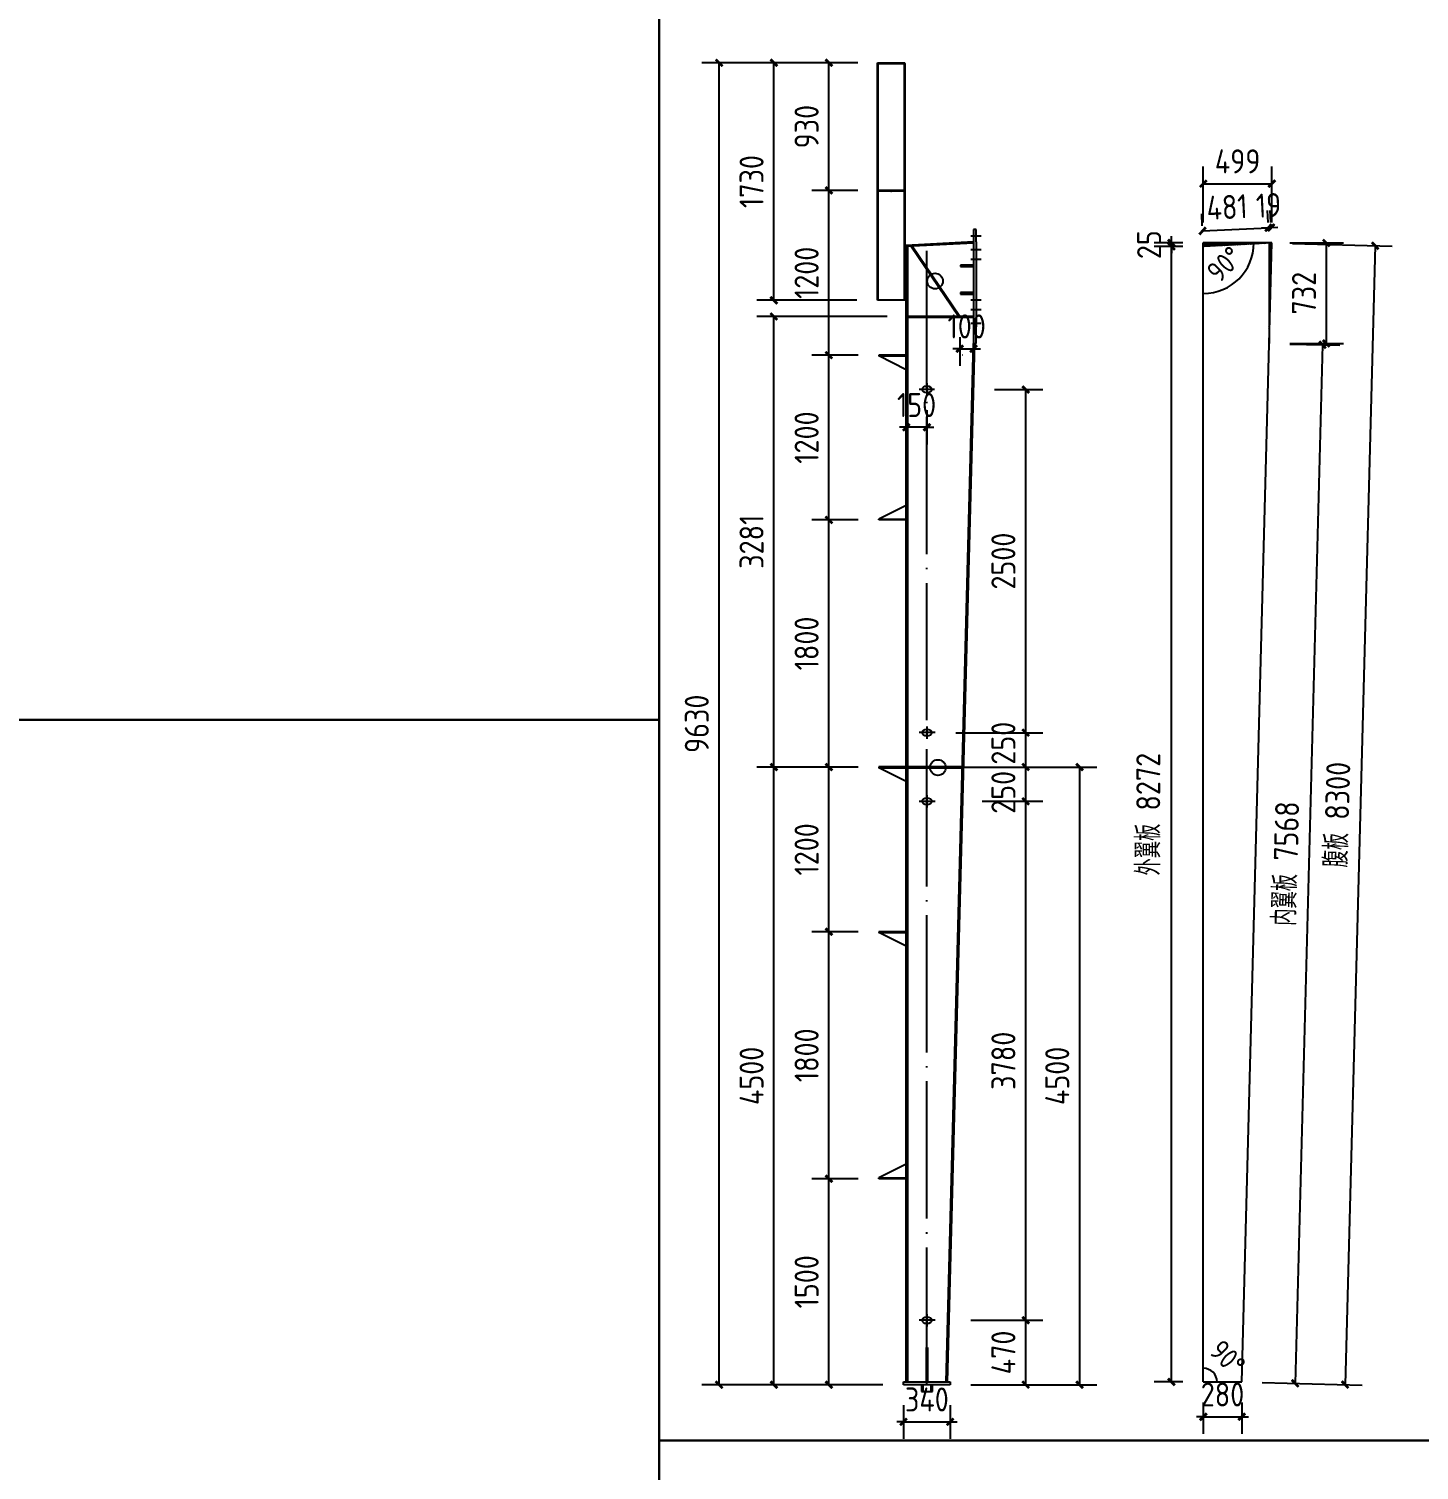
# Model space of a CAD drawing. Extents: x 102162 to 621267, y -39398 to 328893.
# Drawn here: x 286030 to 306285, y 254171 to 275171 of the extents above; entities that cross this region are included whole.
import ezdxf

# ---------------------------------------------------------------- set-up
doc = ezdxf.new("R2010")
doc.units = 0
doc.header["$LTSCALE"] = 1000
doc.header["$MEASUREMENT"] = 0
doc.linetypes.add('DOTE', pattern=[2.42, 2, -0.2, 0.02, -0.2])
doc.layers.add('DOTE', color=1, linetype='Continuous')
doc.styles.get("Standard").update_dxf_attribs({"font": 'gbenor.shx', "bigfont": 'gbcbig.shx'})
doc.dimstyles.get("Standard").update_dxf_attribs({"dimscale": 100, "dimtxt": 3.5, "dimasz": 1, "dimexe": 2.5, "dimexo": 3, "dimgap": 1.5, "dimtad": 1, "dimdec": 0, "dimzin": 0, "dimdsep": 46, "dimtxsty": 'Standard', "dimblk": 'ARCHTICK', "dimcen": 0.09, "dimadec": 0, "dimazin": 0, "dimtfac": 1, "dimtdec": 0, "dimtix": 1, "dimtmove": 2, "dimatfit": 3, "dimfxl": 1, "dimtolj": 1, "dimtzin": 0, "dimarcsym": 0})

# ---------------------------------------------------------------- blocks, each defined once
blk = doc.blocks.new('_ArchTick')
at = {"color": 0, "linetype": 'ByBlock', "const_width": 0.4}
blk.add_lwpolyline([(-0.5, -0.5), (0.5, 0.5)], dxfattribs=at)
blk = doc.blocks.new('*D591')
at = {"color": 3, "lineweight": -2}
for p, q in [((298113, 258416), (297436, 258416)), ((297686, 255416), (297686, 258416)), ((298473, 255416), (297436, 255416))]:
    blk.add_line(p, q, dxfattribs=at)
at = {"layer": 'Defpoints', "color": 0}
for p in [(297686, 258416), (298413, 258416), (298773, 255416)]:
    blk.add_point(p, dxfattribs=at)
at = {"color": 3, "lineweight": -2, "xscale": 100, "yscale": 100, "zscale": 100}
for p, rotation in [((297686, 258416), 90), ((297686, 255416), 270)]:
    blk.add_blockref('_ArchTick', p, dxfattribs=dict(at, rotation=rotation))
at = {"color": 0, "insert": (297361, 256916), "char_height": 350, "attachment_point": 5, "rotation": 90}
blk.add_mtext('\\A1;1500', dxfattribs=at)
blk = doc.blocks.new('*D592')
at = {"color": 3, "lineweight": -2}
for p, q in [((298113, 262016), (297436, 262016)), ((297686, 258416), (297686, 262016)), ((298113, 258416), (297436, 258416))]:
    blk.add_line(p, q, dxfattribs=at)
at = {"layer": 'Defpoints', "color": 0}
for p in [(297686, 262016), (298413, 262016), (298413, 258416)]:
    blk.add_point(p, dxfattribs=at)
at = {"color": 3, "lineweight": -2, "xscale": 100, "yscale": 100, "zscale": 100}
for p, rotation in [((297686, 262016), 90), ((297686, 258416), 270)]:
    blk.add_blockref('_ArchTick', p, dxfattribs=dict(at, rotation=rotation))
at = {"color": 0, "insert": (297361, 260216), "char_height": 350, "attachment_point": 5, "rotation": 90}
blk.add_mtext('\\A1;1800', dxfattribs=at)
blk = doc.blocks.new('*D593')
at = {"color": 3, "lineweight": -2}
for p, q in [((298113, 264416), (297436, 264416)), ((297686, 262016), (297686, 264416)), ((298113, 262016), (297436, 262016))]:
    blk.add_line(p, q, dxfattribs=at)
at = {"layer": 'Defpoints', "color": 0}
for p in [(297686, 264416), (298413, 264416), (298413, 262016)]:
    blk.add_point(p, dxfattribs=at)
at = {"color": 3, "lineweight": -2, "xscale": 100, "yscale": 100, "zscale": 100}
for p, rotation in [((297686, 264416), 90), ((297686, 262016), 270)]:
    blk.add_blockref('_ArchTick', p, dxfattribs=dict(at, rotation=rotation))
at = {"color": 0, "insert": (297361, 263216), "char_height": 350, "attachment_point": 5, "rotation": 90}
blk.add_mtext('\\A1;1200', dxfattribs=at)
blk = doc.blocks.new('*D594')
at = {"color": 3, "lineweight": -2}
for p, q in [((298113, 268016), (297436, 268016)), ((297686, 264416), (297686, 268016)), ((298113, 264416), (297436, 264416))]:
    blk.add_line(p, q, dxfattribs=at)
at = {"layer": 'Defpoints', "color": 0}
for p in [(297686, 268016), (298413, 268016), (298413, 264416)]:
    blk.add_point(p, dxfattribs=at)
at = {"color": 3, "lineweight": -2, "xscale": 100, "yscale": 100, "zscale": 100}
for p, rotation in [((297686, 268016), 90), ((297686, 264416), 270)]:
    blk.add_blockref('_ArchTick', p, dxfattribs=dict(at, rotation=rotation))
at = {"color": 0, "insert": (297361, 266216), "char_height": 350, "attachment_point": 5, "rotation": 90}
blk.add_mtext('\\A1;1800', dxfattribs=at)
blk = doc.blocks.new('*D595')
at = {"color": 3, "lineweight": -2}
for p, q in [((298113, 270416), (297436, 270416)), ((297686, 268016), (297686, 270416)), ((298113, 268016), (297436, 268016))]:
    blk.add_line(p, q, dxfattribs=at)
at = {"layer": 'Defpoints', "color": 0}
for p in [(297686, 270416), (298413, 270416), (298413, 268016)]:
    blk.add_point(p, dxfattribs=at)
at = {"color": 3, "lineweight": -2, "xscale": 100, "yscale": 100, "zscale": 100}
for p, rotation in [((297686, 270416), 90), ((297686, 268016), 270)]:
    blk.add_blockref('_ArchTick', p, dxfattribs=dict(at, rotation=rotation))
at = {"color": 0, "insert": (297361, 269216), "char_height": 350, "attachment_point": 5, "rotation": 90}
blk.add_mtext('\\A1;1200', dxfattribs=at)
blk = doc.blocks.new('*D596')
at = {"color": 3, "lineweight": -2}
for p, q in [((298105, 272816), (297436, 272816)), ((297686, 270416), (297686, 272816)), ((298113, 270416), (297436, 270416))]:
    blk.add_line(p, q, dxfattribs=at)
at = {"layer": 'Defpoints', "color": 0}
for p in [(297686, 272816), (298405, 272816), (298413, 270416)]:
    blk.add_point(p, dxfattribs=at)
at = {"color": 3, "lineweight": -2, "xscale": 100, "yscale": 100, "zscale": 100}
for p, rotation in [((297686, 272816), 90), ((297686, 270416), 270)]:
    blk.add_blockref('_ArchTick', p, dxfattribs=dict(at, rotation=rotation))
at = {"color": 0, "insert": (297361, 271616), "char_height": 350, "attachment_point": 5, "rotation": 90}
blk.add_mtext('\\A1;1200', dxfattribs=at)
blk = doc.blocks.new('*D597')
at = {"color": 3, "lineweight": -2}
for p, q in [((298105, 274676), (297436, 274676)), ((297686, 272816), (297686, 274676)), ((298105, 272816), (297436, 272816))]:
    blk.add_line(p, q, dxfattribs=at)
at = {"layer": 'Defpoints', "color": 0}
for p in [(297686, 274676), (298405, 274676), (298405, 272816)]:
    blk.add_point(p, dxfattribs=at)
at = {"color": 3, "lineweight": -2, "xscale": 100, "yscale": 100, "zscale": 100}
for p, rotation in [((297686, 274676), 90), ((297686, 272816), 270)]:
    blk.add_blockref('_ArchTick', p, dxfattribs=dict(at, rotation=rotation))
at = {"color": 0, "insert": (297361, 273746), "char_height": 350, "attachment_point": 5, "rotation": 90}
blk.add_mtext('\\A1;930', dxfattribs=at)
blk = doc.blocks.new('*D517')
at = {"color": 3, "lineweight": -2}
for p, q in [((298113, 264416), (296634, 264416)), ((296884, 255416), (296884, 264416)), ((298473, 255416), (296634, 255416))]:
    blk.add_line(p, q, dxfattribs=at)
at = {"layer": 'Defpoints', "color": 0}
for p in [(296884, 264416), (298413, 264416), (298773, 255416)]:
    blk.add_point(p, dxfattribs=at)
at = {"color": 3, "lineweight": -2, "xscale": 100, "yscale": 100, "zscale": 100}
for p, rotation in [((296884, 264416), 90), ((296884, 255416), 270)]:
    blk.add_blockref('_ArchTick', p, dxfattribs=dict(at, rotation=rotation))
at = {"color": 0, "insert": (296559, 259916), "char_height": 350, "attachment_point": 5, "rotation": 90}
blk.add_mtext('\\A1;4500', dxfattribs=at)
blk = doc.blocks.new('*D518')
at = {"color": 3, "lineweight": -2}
for p, q in [((298533, 270979), (296634, 270979)), ((296884, 264416), (296884, 270979)), ((298113, 264416), (296634, 264416))]:
    blk.add_line(p, q, dxfattribs=at)
at = {"layer": 'Defpoints', "color": 0}
for p in [(296884, 270979), (298833, 270979), (298413, 264416)]:
    blk.add_point(p, dxfattribs=at)
at = {"color": 3, "lineweight": -2, "xscale": 100, "yscale": 100, "zscale": 100}
for p, rotation in [((296884, 270979), 90), ((296884, 264416), 270)]:
    blk.add_blockref('_ArchTick', p, dxfattribs=dict(at, rotation=rotation))
at = {"color": 0, "insert": (296559, 267698), "char_height": 350, "attachment_point": 5, "rotation": 90}
blk.add_mtext('\\A1;3281', dxfattribs=at)
blk = doc.blocks.new('*D519')
at = {"color": 3, "lineweight": -2}
for p, q in [((298093, 274676), (296634, 274676)), ((296884, 271216), (296884, 274676)), ((298093, 271216), (296634, 271216))]:
    blk.add_line(p, q, dxfattribs=at)
at = {"layer": 'Defpoints', "color": 0}
for p in [(296884, 274676), (298393, 274676), (298393, 271216)]:
    blk.add_point(p, dxfattribs=at)
at = {"color": 3, "lineweight": -2, "xscale": 100, "yscale": 100, "zscale": 100}
for p, rotation in [((296884, 274676), 90), ((296884, 271216), 270)]:
    blk.add_blockref('_ArchTick', p, dxfattribs=dict(at, rotation=rotation))
at = {"color": 0, "insert": (296559, 272946), "char_height": 350, "attachment_point": 5, "rotation": 90}
blk.add_mtext('\\A1;1730', dxfattribs=at)
blk = doc.blocks.new('*D520')
at = {"color": 3, "lineweight": -2}
for p, q in [((298093, 274676), (295836, 274676)), ((296086, 255416), (296086, 274676)), ((298473, 255416), (295836, 255416))]:
    blk.add_line(p, q, dxfattribs=at)
at = {"layer": 'Defpoints', "color": 0}
for p in [(296086, 274676), (298393, 274676), (298773, 255416)]:
    blk.add_point(p, dxfattribs=at)
at = {"color": 3, "lineweight": -2, "xscale": 100, "yscale": 100, "zscale": 100}
for p, rotation in [((296086, 274676), 90), ((296086, 255416), 270)]:
    blk.add_blockref('_ArchTick', p, dxfattribs=dict(at, rotation=rotation))
at = {"color": 0, "insert": (295761, 265046), "char_height": 350, "attachment_point": 5, "rotation": 90}
blk.add_mtext('\\A1;9630', dxfattribs=at)
blk = doc.blocks.new('*D598')
at = {"color": 3, "lineweight": -2}
for p, q in [((298773, 255116), (298773, 254626)), ((299453, 255116), (299453, 254626)), ((298773, 254876), (298673, 254876)), ((298773, 254876), (299453, 254876)), ((299453, 254876), (299553, 254876))]:
    blk.add_line(p, q, dxfattribs=at)
at = {"layer": 'Defpoints', "color": 0}
for p in [(298773, 255416), (299453, 255416), (299453, 254876)]:
    blk.add_point(p, dxfattribs=at)
at = {"color": 3, "lineweight": -2, "xscale": 100, "yscale": 100, "zscale": 100}
blk.add_blockref('_ArchTick', (298773, 254876), dxfattribs=at)
at = {"color": 3, "lineweight": -2, "xscale": 100, "yscale": 100, "zscale": 100, "rotation": 180}
blk.add_blockref('_ArchTick', (299453, 254876), dxfattribs=at)
at = {"color": 0, "insert": (299113, 255201), "char_height": 350, "attachment_point": 5}
blk.add_mtext('\\A1;340', dxfattribs=at)
blk = doc.blocks.new('*D599')
at = {"color": 0, "lineweight": -2}
for p, q in [((299593, 270510), (299493, 270510)), ((299593, 270679), (299593, 270260)), ((299593, 270510), (299793, 270510)), ((299793, 270679), (299793, 270260)), ((299793, 270510), (299893, 270510))]:
    blk.add_line(p, q, dxfattribs=at)
at = {"layer": 'Defpoints', "color": 0}
for p in [(299593, 270979), (299793, 270979), (299793, 270510)]:
    blk.add_point(p, dxfattribs=at)
at = {"color": 0, "lineweight": -2, "xscale": 100, "yscale": 100, "zscale": 100}
blk.add_blockref('_ArchTick', (299593, 270510), dxfattribs=at)
at = {"color": 0, "lineweight": -2, "xscale": 100, "yscale": 100, "zscale": 100, "rotation": 180}
blk.add_blockref('_ArchTick', (299793, 270510), dxfattribs=at)
at = {"color": 0, "insert": (299693, 270835), "char_height": 350, "attachment_point": 5}
blk.add_mtext('\\A1;100', dxfattribs=at)
blk = doc.blocks.new('*D600')
at = {"color": 0, "lineweight": -2}
for p, q in [((298813, 269616), (298813, 269115)), ((299113, 269616), (299113, 269115)), ((298813, 269365), (298713, 269365)), ((299113, 269365), (298813, 269365)), ((299113, 269365), (299213, 269365))]:
    blk.add_line(p, q, dxfattribs=at)
at = {"layer": 'Defpoints', "color": 0}
for p in [(298813, 269916), (299113, 269916), (298813, 269365)]:
    blk.add_point(p, dxfattribs=at)
at = {"color": 0, "lineweight": -2, "xscale": 100, "yscale": 100, "zscale": 100}
blk.add_blockref('_ArchTick', (298813, 269365), dxfattribs=at)
at = {"color": 0, "lineweight": -2, "xscale": 100, "yscale": 100, "zscale": 100, "rotation": 180}
blk.add_blockref('_ArchTick', (299113, 269365), dxfattribs=at)
at = {"color": 0, "insert": (298963, 269690), "char_height": 350, "attachment_point": 5}
blk.add_mtext('\\A1;150', dxfattribs=at)
blk = doc.blocks.new('*D497')
at = {"color": 3, "lineweight": -2}
for p, q in [((299753, 256356), (300803, 256356)), ((300553, 255416), (300553, 256356)), ((299753, 255416), (300803, 255416))]:
    blk.add_line(p, q, dxfattribs=at)
at = {"layer": 'Defpoints', "color": 0}
for p in [(299453, 256356), (300553, 256356), (299453, 255416)]:
    blk.add_point(p, dxfattribs=at)
at = {"color": 3, "lineweight": -2, "xscale": 100, "yscale": 100, "zscale": 100}
for p, rotation in [((300553, 256356), 90), ((300553, 255416), 270)]:
    blk.add_blockref('_ArchTick', p, dxfattribs=dict(at, rotation=rotation))
at = {"color": 0, "insert": (300228, 255886), "char_height": 350, "attachment_point": 5, "rotation": 90}
blk.add_mtext('\\A1;470', dxfattribs=at)
blk = doc.blocks.new('*D498')
at = {"color": 3, "lineweight": -2}
for p, q in [((299917, 263916), (300803, 263916)), ((300553, 256356), (300553, 263916)), ((299753, 256356), (300803, 256356))]:
    blk.add_line(p, q, dxfattribs=at)
at = {"layer": 'Defpoints', "color": 0}
for p in [(299617, 263916), (300553, 263916), (299453, 256356)]:
    blk.add_point(p, dxfattribs=at)
at = {"color": 3, "lineweight": -2, "xscale": 100, "yscale": 100, "zscale": 100}
for p, rotation in [((300553, 263916), 90), ((300553, 256356), 270)]:
    blk.add_blockref('_ArchTick', p, dxfattribs=dict(at, rotation=rotation))
at = {"color": 0, "insert": (300228, 260136), "char_height": 350, "attachment_point": 5, "rotation": 90}
blk.add_mtext('\\A1;3780', dxfattribs=at)
blk = doc.blocks.new('*D499')
at = {"color": 3, "lineweight": -2}
for p, q in [((299930, 264416), (300803, 264416)), ((300553, 263916), (300553, 264416)), ((299917, 263916), (300803, 263916))]:
    blk.add_line(p, q, dxfattribs=at)
at = {"layer": 'Defpoints', "color": 0}
for p in [(299630, 264416), (300553, 264416), (299617, 263916)]:
    blk.add_point(p, dxfattribs=at)
at = {"color": 3, "lineweight": -2, "xscale": 100, "yscale": 100, "zscale": 100}
for p, rotation in [((300553, 264416), 90), ((300553, 263916), 270)]:
    blk.add_blockref('_ArchTick', p, dxfattribs=dict(at, rotation=rotation))
at = {"color": 0, "insert": (300228, 264047), "char_height": 350, "attachment_point": 5, "rotation": 90}
blk.add_mtext('\\A1;250', dxfattribs=at)
blk = doc.blocks.new('*D500')
at = {"color": 3, "lineweight": -2}
for p, q in [((300096, 269916), (300803, 269916)), ((300553, 264916), (300553, 269916)), ((299876, 264916), (300803, 264916))]:
    blk.add_line(p, q, dxfattribs=at)
at = {"layer": 'Defpoints', "color": 0}
for p in [(299796, 269916), (300553, 269916), (299576, 264916)]:
    blk.add_point(p, dxfattribs=at)
at = {"color": 3, "lineweight": -2, "xscale": 100, "yscale": 100, "zscale": 100}
for p, rotation in [((300553, 269916), 90), ((300553, 264916), 270)]:
    blk.add_blockref('_ArchTick', p, dxfattribs=dict(at, rotation=rotation))
at = {"color": 0, "insert": (300228, 267416), "char_height": 350, "attachment_point": 5, "rotation": 90}
blk.add_mtext('\\A1;2500', dxfattribs=at)
blk = doc.blocks.new('*D501')
at = {"color": 3, "lineweight": -2}
for p, q in [((299930, 264416), (301587, 264416)), ((301337, 264416), (301337, 255416)), ((299753, 255416), (301587, 255416))]:
    blk.add_line(p, q, dxfattribs=at)
at = {"layer": 'Defpoints', "color": 0}
for p in [(299630, 264416), (299453, 255416), (301337, 255416)]:
    blk.add_point(p, dxfattribs=at)
at = {"color": 3, "lineweight": -2, "xscale": 100, "yscale": 100, "zscale": 100}
for p, rotation in [((301337, 264416), 90), ((301337, 255416), 270)]:
    blk.add_blockref('_ArchTick', p, dxfattribs=dict(at, rotation=rotation))
at = {"color": 0, "insert": (301012, 259916), "char_height": 350, "attachment_point": 5, "rotation": 90}
blk.add_mtext('\\A1;4500', dxfattribs=at)
blk = doc.blocks.new('*D502')
at = {"color": 3, "lineweight": -2}
for p, q in [((299534, 264916), (300803, 264916)), ((300553, 264416), (300553, 264916)), ((299520, 264416), (300803, 264416))]:
    blk.add_line(p, q, dxfattribs=at)
at = {"layer": 'Defpoints', "color": 0}
for p in [(299234, 264916), (300553, 264916), (299220, 264416)]:
    blk.add_point(p, dxfattribs=at)
at = {"color": 3, "lineweight": -2, "xscale": 100, "yscale": 100, "zscale": 100}
for p, rotation in [((300553, 264916), 90), ((300553, 264416), 270)]:
    blk.add_blockref('_ArchTick', p, dxfattribs=dict(at, rotation=rotation))
at = {"color": 0, "insert": (300228, 264763), "char_height": 350, "attachment_point": 5, "rotation": 90}
blk.add_mtext('\\A1;250', dxfattribs=at)
blk = doc.blocks.new('*D533')
at = {"color": 3, "lineweight": -2}
for p, q in [((304439, 272043), (305894, 272005)), ((305644, 272011), (305206, 255417)), ((304000, 255448), (305456, 255410))]:
    blk.add_line(p, q, dxfattribs=at)
at = {"layer": 'Defpoints', "color": 0}
for p in [(304139, 272051), (303700, 255456), (305206, 255417)]:
    blk.add_point(p, dxfattribs=at)
at = {"color": 3, "lineweight": -2, "xscale": 100, "yscale": 100, "zscale": 100}
for p, rotation in [((305644, 272011), 88.4856732577421), ((305206, 255417), 268.4856732577421)]:
    blk.add_blockref('_ArchTick', p, dxfattribs=dict(at, rotation=rotation))
at = {"color": 0, "insert": (305089, 263723), "char_height": 350, "attachment_point": 5, "rotation": 88.4857}
blk.add_mtext('\\A1;腹板 8300', dxfattribs=at)
blk = doc.blocks.new('*D534')
at = {"color": 3, "lineweight": -2}
for p, q in [((302840, 272001), (302426, 272001)), ((302676, 255456), (302676, 272001)), ((302840, 255456), (302426, 255456))]:
    blk.add_line(p, q, dxfattribs=at)
at = {"layer": 'Defpoints', "color": 0}
for p in [(302676, 272001), (303140, 272001), (303140, 255456)]:
    blk.add_point(p, dxfattribs=at)
at = {"color": 3, "lineweight": -2, "xscale": 100, "yscale": 100, "zscale": 100}
for p, rotation in [((302676, 272001), 90), ((302676, 255456), 270)]:
    blk.add_blockref('_ArchTick', p, dxfattribs=dict(at, rotation=rotation))
at = {"color": 0, "insert": (302339, 263729), "char_height": 350, "attachment_point": 5, "rotation": 90}
blk.add_mtext('\\A1;外翼板 8272', dxfattribs=at)
blk = doc.blocks.new('*D535')
at = {"color": 3, "lineweight": -2}
for p, q in [((302840, 272051), (302426, 272051)), ((302840, 272001), (302426, 272001)), ((302676, 272051), (302676, 272151)), ((302676, 272001), (302676, 272051)), ((302676, 272001), (302676, 271901))]:
    blk.add_line(p, q, dxfattribs=at)
at = {"layer": 'Defpoints', "color": 0}
for p in [(302676, 272051), (303140, 272051), (303140, 272001)]:
    blk.add_point(p, dxfattribs=at)
at = {"color": 3, "lineweight": -2, "xscale": 100, "yscale": 100, "zscale": 100}
for p, rotation in [((302676, 272051), 270), ((302676, 272001), 90)]:
    blk.add_blockref('_ArchTick', p, dxfattribs=dict(at, rotation=rotation))
at = {"color": 0, "insert": (302351, 272026), "char_height": 350, "attachment_point": 5, "rotation": 90}
blk.add_mtext('\\A1;25', dxfattribs=at)
blk = doc.blocks.new('*D536')
at = {"color": 3, "lineweight": -2}
for p, q in [((304400, 272051), (305182, 272051)), ((304932, 272051), (304932, 270587)), ((304400, 270587), (305182, 270587))]:
    blk.add_line(p, q, dxfattribs=at)
at = {"layer": 'Defpoints', "color": 0}
for p in [(304100, 272051), (304100, 270587), (304932, 270587)]:
    blk.add_point(p, dxfattribs=at)
at = {"color": 3, "lineweight": -2, "xscale": 100, "yscale": 100, "zscale": 100}
for p, rotation in [((304932, 272051), 90), ((304932, 270587), 270)]:
    blk.add_blockref('_ArchTick', p, dxfattribs=dict(at, rotation=rotation))
at = {"color": 0, "insert": (304607, 271319), "char_height": 350, "attachment_point": 5, "rotation": 90}
blk.add_mtext('\\A1;732', dxfattribs=at)
blk = doc.blocks.new('*D503')
at = {"color": 3, "lineweight": -2}
for p, q in [((304400, 270579), (305127, 270560)), ((304878, 270567), (304478, 255436)), ((304000, 255448), (304727, 255429))]:
    blk.add_line(p, q, dxfattribs=at)
at = {"layer": 'Defpoints', "color": 0}
for p in [(304100, 270587), (303700, 255456), (304478, 255436)]:
    blk.add_point(p, dxfattribs=at)
at = {"color": 3, "lineweight": -2, "xscale": 100, "yscale": 100, "zscale": 100}
for p, rotation in [((304878, 270567), 88.4856732577417), ((304478, 255436), 268.4856732577417)]:
    blk.add_blockref('_ArchTick', p, dxfattribs=dict(at, rotation=rotation))
at = {"color": 0, "insert": (304341, 263010), "char_height": 350, "attachment_point": 5, "rotation": 88.4857}
blk.add_mtext('\\A1;内翼板 7568', dxfattribs=at)
blk = doc.blocks.new('*D537')
at = {"color": 3, "lineweight": -2}
for p, q in [((303140, 255156), (303140, 254699)), ((303700, 255156), (303700, 254699)), ((303140, 254949), (303040, 254949)), ((303140, 254949), (303700, 254949)), ((303700, 254949), (303800, 254949))]:
    blk.add_line(p, q, dxfattribs=at)
at = {"layer": 'Defpoints', "color": 0}
for p in [(303140, 255456), (303700, 255456), (303700, 254949)]:
    blk.add_point(p, dxfattribs=at)
at = {"color": 3, "lineweight": -2, "xscale": 100, "yscale": 100, "zscale": 100}
blk.add_blockref('_ArchTick', (303140, 254949), dxfattribs=at)
at = {"color": 3, "lineweight": -2, "xscale": 100, "yscale": 100, "zscale": 100, "rotation": 180}
blk.add_blockref('_ArchTick', (303700, 254949), dxfattribs=at)
at = {"color": 0, "insert": (303420, 255274), "char_height": 350, "attachment_point": 5}
blk.add_mtext('\\A1;280', dxfattribs=at)
blk = doc.blocks.new('*D538')
at = {"color": 3, "lineweight": -2}
for p, q in [((303140, 272351), (303140, 273165)), ((304139, 272351), (304139, 273165)), ((303140, 272915), (304139, 272915))]:
    blk.add_line(p, q, dxfattribs=at)
at = {"layer": 'Defpoints', "color": 0}
for p in [(304139, 272915), (303140, 272051), (304139, 272051)]:
    blk.add_point(p, dxfattribs=at)
at = {"color": 3, "lineweight": -2, "xscale": 100, "yscale": 100, "zscale": 100, "rotation": 180}
blk.add_blockref('_ArchTick', (303140, 272915), dxfattribs=at)
at = {"color": 3, "lineweight": -2, "xscale": 100, "yscale": 100, "zscale": 100}
blk.add_blockref('_ArchTick', (304139, 272915), dxfattribs=at)
at = {"color": 0, "insert": (303640, 273240), "char_height": 350, "attachment_point": 5}
blk.add_mtext('\\A1;499', dxfattribs=at)
blk = doc.blocks.new('*D539')
at = {"color": 0, "lineweight": -2}
blk.add_arc((303140, 272051), 736, 270, 360, dxfattribs=at)
at = {"layer": 'Defpoints', "color": 0}
for p in [(303140, 272051), (303140, 272001), (304139, 272051), (303508, 271414), (303140, 255456)]:
    blk.add_point(p, dxfattribs=at)
at = {"color": 0, "lineweight": -2, "xscale": 20, "yscale": 20, "zscale": 20}
for p, rotation in [((303877, 272051), 89.99999999999945), ((303140, 271315), 179.9999999999999)]:
    blk.add_blockref('_ArchTick', p, dxfattribs=dict(at, rotation=rotation))
at = {"color": 0, "insert": (303449, 271743), "char_height": 300, "attachment_point": 5, "rotation": 45}
blk.add_mtext('\\A1;90°', dxfattribs=at)
blk = doc.blocks.new('*D540')
at = {"color": 0, "lineweight": -2}
blk.add_arc((303140, 255456), 200, 0, 90, dxfattribs=at)
at = {"layer": 'Defpoints', "color": 0}
for p in [(303140, 272001), (303140, 255456), (303140, 255456), (303313, 255556), (303700, 255456)]:
    blk.add_point(p, dxfattribs=at)
at = {"color": 0, "lineweight": -2, "xscale": 20, "yscale": 20, "zscale": 20}
for p, rotation in [((303140, 255656), 179.9999999999999), ((303340, 255456), 270.0000000000021)]:
    blk.add_blockref('_ArchTick', p, dxfattribs=dict(at, rotation=rotation))
at = {"color": 0, "insert": (303494, 255810), "char_height": 300, "attachment_point": 5, "rotation": 315}
blk.add_mtext('\\A1;90°', dxfattribs=at)
blk = doc.blocks.new('*D541')
at = {"color": 3, "lineweight": -2}
for p, q in [((303125, 272301), (303117, 272475)), ((304085, 272349), (304077, 272523)), ((303129, 272226), (304089, 272274))]:
    blk.add_line(p, q, dxfattribs=at)
at = {"layer": 'Defpoints', "color": 0}
for p in [(304089, 272274), (303140, 272001), (304100, 272049)]:
    blk.add_point(p, dxfattribs=at)
at = {"color": 3, "lineweight": -2, "xscale": 100, "yscale": 100, "zscale": 100}
for p, rotation in [((303129, 272226), 182.862405226115), ((304089, 272274), 2.862405226115041)]:
    blk.add_blockref('_ArchTick', p, dxfattribs=dict(at, rotation=rotation))
at = {"color": 0, "insert": (303486, 272574), "char_height": 350, "attachment_point": 5, "rotation": 2.8624}
blk.add_mtext('\\A1;481', dxfattribs=at)
blk = doc.blocks.new('*D542')
at = {"color": 3, "lineweight": -2}
for p, q in [((304085, 272349), (304077, 272523)), ((304124, 272351), (304115, 272525)), ((304089, 272274), (303989, 272269)), ((304089, 272274), (304128, 272275)), ((304128, 272275), (304228, 272280))]:
    blk.add_line(p, q, dxfattribs=at)
at = {"layer": 'Defpoints', "color": 0}
for p in [(304128, 272275), (304100, 272049), (304139, 272051)]:
    blk.add_point(p, dxfattribs=at)
at = {"color": 3, "lineweight": -2, "xscale": 100, "yscale": 100, "zscale": 100}
for p, rotation in [((304089, 272274), 2.862405226254916), ((304128, 272275), 182.8624052262549)]:
    blk.add_blockref('_ArchTick', p, dxfattribs=dict(at, rotation=rotation))
at = {"color": 0, "insert": (304092, 272599), "char_height": 350, "attachment_point": 5, "rotation": 2.8624}
blk.add_mtext('\\A1;19', dxfattribs=at)

msp = doc.modelspace()

# ---------------------------------------------------------------- hatches: boundary and pattern name
h = msp.add_hatch()
h.set_pattern_fill('ANSI31', color=256, scale=5, style=0)
h.set_pattern_definition([(45, (54139.714, 180112.44), (-5.61266008, 5.61266008), [])])
h.paths.add_polyline_path([(304100.3, 272049.3), (304100.3, 272051.3), (303140.3, 272051.3), (303140.3, 272001.3)])
h.paths.add_polyline_path([(304139, 272051.3), (304100.3, 272049.3), (304100.3, 270587.2)])

# ---------------------------------------------------------------- linework, layer by layer
at = {"color": 2}
for p, q in [((298393.5, 274676.4), (298793.5, 274676.4)), ((298393.5, 274664.4), (298393.5, 274676.4)), ((298393.5, 274664.4), (298793.5, 274664.4)), ((298793.5, 274664.4), (298793.5, 274676.4)), ((298781.5, 272816.4), (298405.5, 272816.4)), ((298781.5, 272806.4), (298405.5, 272806.4)), ((298587.5, 272806.4), (298599.5, 272806.4)), ((299829.5, 272247.2), (299793.5, 272247.2)), ((299793.5, 272247.2), (299793.5, 270587.2)), ((299829.5, 272067.2), (299829.5, 272247.2)), ((298793.5, 271216.4), (298793.5, 272016.4)), ((298793.5, 272016.4), (298813.5, 272016.4)), ((298813.5, 272016.4), (298813.5, 271216.4)), ((299753.5, 272157.2), (299905.5, 272157.2)), ((299753.5, 271957.2), (299905.5, 271957.2)), ((299829.5, 272067.2), (299829.5, 270830.1)), ((304100.3, 272051.3), (304100.3, 270587.2)), ((299753.5, 271817.2), (299905.5, 271817.2)), ((299793.5, 271727.2), (299603.5, 271727.2)), ((299603.5, 271727.2), (299603.5, 271707.2)), ((299603.5, 271707.2), (299793.5, 271707.2)), ((299793.5, 271717.2), (299793.5, 271727.2)), ((299793.5, 271327.2), (299603.5, 271327.2)), ((299603.5, 271327.2), (299603.5, 271307.2)), ((299793.5, 271317.2), (299793.5, 271327.2)), ((298813.5, 271216.4), (298793.5, 271216.4)), ((299603.5, 271307.2), (299793.5, 271307.2)), ((299905.5, 271217.2), (299753.5, 271217.2)), ((299905.5, 271077.2), (299753.5, 271077.2)), ((299905.5, 270877.2), (299753.5, 270877.2)), ((299829.5, 270587.2), (299829.5, 270830.1)), ((299793.5, 270587.2), (299829.5, 270587.2)), ((298813.5, 270416.4), (298413.5, 270416.4)), ((298413.5, 270416.4), (298413.5, 270404.4)), ((298413.5, 270404.4), (298813.5, 270404.4)), ((298813.5, 270204.4), (298413.5, 270404.4)), ((298813.5, 270404.4), (298813.5, 270204.4)), ((298813.5, 268228.4), (298413.5, 268028.4)), ((298813.5, 268028.4), (298813.5, 268228.4)), ((298413.5, 268016.4), (298413.5, 268028.4)), ((298413.5, 268028.4), (298813.5, 268028.4)), ((298813.5, 268016.4), (298413.5, 268016.4)), ((298813.5, 264416.4), (298413.5, 264416.4)), ((298413.5, 264416.4), (298413.5, 264404.4)), ((298413.5, 264404.4), (298813.5, 264404.4)), ((298813.5, 264204.4), (298413.5, 264404.4)), ((298813.5, 264404.4), (298813.5, 264204.4)), ((298813.5, 262016.4), (298413.5, 262016.4)), ((298413.5, 262016.4), (298413.5, 262004.4)), ((298413.5, 262004.4), (298813.5, 262004.4)), ((298813.5, 261804.4), (298413.5, 262004.4)), ((298813.5, 262004.4), (298813.5, 261804.4)), ((298813.5, 258628.4), (298413.5, 258428.4)), ((298813.5, 258428.4), (298813.5, 258628.4)), ((298413.5, 258416.4), (298413.5, 258428.4)), ((298413.5, 258428.4), (298813.5, 258428.4)), ((298813.5, 258416.4), (298413.5, 258416.4)), ((299105.5, 255456.4), (299105.5, 255956.4)), ((299105.5, 255956.4), (299113.5, 255956.4)), ((299113.5, 255956.4), (299121.5, 255956.4)), ((299121.5, 255956.4), (299121.5, 255456.4)), ((298773.5, 255416.4), (298773.5, 255456.4)), ((298773.5, 255456.4), (299453.5, 255456.4)), ((299113.5, 255416.4), (298773.5, 255416.4)), ((299121.5, 255456.4), (299105.5, 255456.4)), ((299453.5, 255416.4), (299113.5, 255416.4)), ((299453.5, 255456.4), (299453.5, 255416.4))]:
    msp.add_line(p, q, dxfattribs=at)
at = {"color": 4}
for p, q in [((298393.5, 271216.4), (298393.5, 274664.4)), ((298405.5, 271216.4), (298405.5, 274664.4)), ((298781.5, 274664.4), (298781.5, 271216.4)), ((298793.5, 274664.4), (298793.5, 271216.4)), ((298781.5, 272816.4), (298781.5, 271216.4)), ((298793.5, 271216.4), (298393.5, 271216.4))]:
    msp.add_line(p, q, dxfattribs=at)
for p, q in [((299793.5, 272065.4), (298813.5, 272016.4)), ((299793.5, 272049.3), (298813.5, 272000.3)), ((298833.5, 255456.4), (298833.5, 272001.3)), ((299574.1, 270979), (298878.1, 272003.6)), ((299593.5, 270979), (298896.8, 272004.5)), ((304139, 272051.3), (303140.3, 272001.3)), ((304139, 272051.3), (303140.3, 272051.3)), ((303140.3, 272001.3), (303140.3, 272051.3)), ((303140.3, 255456.4), (303140.3, 272001.3)), ((303700.3, 255456.4), (304139, 272051.3)), ((299793.5, 270979), (298833.5, 270979)), ((299793.5, 270963), (298833.5, 270963)), ((299393.5, 255456.4), (299793.5, 270587.2)), ((299414.4, 255456.4), (299813.5, 270587.2)), ((299224.9, 269916.4), (299002, 269916.4)), ((299113.5, 270006.4), (299113.5, 269826.4)), ((299113.5, 265006.4), (299113.5, 264826.4)), ((299113.5, 264003.9), (299113.5, 263823.9)), ((299113.5, 256446.4), (299113.5, 256266.4)), ((303140.3, 255456.4), (303700.3, 255456.4))]:
    msp.add_line(p, q)
at = {"color": 0}
for p, q in [((299630.3, 270416.4), (299629.2, 270416.4)), ((299233.5, 264916.4), (299002.8, 264916.4)), ((299630.3, 264416.4), (298833.5, 264416.4)), ((299629.9, 264400.4), (298833.5, 264400.4)), ((299233.5, 263913.9), (299002.8, 263913.9)), ((299233.5, 256356.4), (299002.8, 256356.4))]:
    msp.add_line(p, q, dxfattribs=at)
at = {"color": 6}
for p, q in [((299033.5, 255416.4), (299033.5, 255316.4)), ((299053.5, 255416.4), (299053.5, 255316.4)), ((299173.5, 255316.4), (299173.5, 255416.4)), ((299193.5, 255316.4), (299193.5, 255416.4)), ((299033.5, 255316.4), (299193.5, 255316.4))]:
    msp.add_line(p, q, dxfattribs=at)
for points in [[(220961.7, 317601.7), (295211.7, 317601.7), (295211.7, 265101.7), (220961.7, 265101.7)], [(220961.7, 317601.7), (295211.7, 317601.7), (295211.7, 265101.7), (220961.7, 265101.7)], [(295211.7, 275601.7), (324911.7, 275601.7), (324911.7, 254601.7), (295211.7, 254601.7)], [(220961.7, 265101.7), (295211.7, 265101.7), (295211.7, 212601.7), (220961.7, 212601.7)], [(295211.7, 254601.7), (324911.7, 254601.7), (324911.7, 233601.7), (295211.7, 233601.7)]]:
    msp.add_lwpolyline(points, close=True)
for centre in [(299232.7, 271495.8), (299273.5, 264408.4)]:
    msp.add_circle(centre, 114)
for centre in [(299113.5, 269916.4), (299113.5, 264916.4), (299113.5, 263916.4), (299113.5, 256356.4)]:
    msp.add_ellipse(centre, major_axis=(-71.4, 0), ratio=0.7000581)
at = {"layer": 'DOTE', "color": 0}
msp.add_line((298813.5, 255456.4), (298813.5, 272016.4), dxfattribs=at)
at = {"layer": 'DOTE', "linetype": 'DOTE'}
msp.add_line((299113.5, 255416.4), (299113.5, 272031.4), dxfattribs=at)

# ---------------------------------------------------------------- dimensions: what is measured, and where the dimension line sits
for base, p1, p2, angle, picture, middle in [((296086.3, 274676.4), (298773.5, 255416.4), (298393.5, 274676.4), 90, '*D520', (295761.3, 265046.4)), ((296884.3, 274676.4), (298393.5, 271216.4), (298393.5, 274676.4), 90, '*D519', (296559.3, 272946.4)), ((297686.3, 274676.4), (298405.5, 272816.4), (298405.5, 274676.4), 90, '*D597', (297361.3, 273746.4)), ((297686.3, 272816.4), (298413.5, 270416.4), (298405.5, 272816.4), 90, '*D596', (297361.3, 271616.4)), ((304127.8, 272275.4), (304100.3, 272049.3), (304139, 272051.3), 182.86241, '*D542', (304092.2, 272599.1)), ((302675.8, 272051.3), (303140.3, 272001.3), (303140.3, 272051.3), 90, '*D535', (302350.8, 272026.3)), ((296884.3, 270979), (298413.5, 264416.4), (298833.5, 270979), 90, '*D518', (296559.3, 267697.7)), ((297686.3, 270416.4), (298413.5, 268016.4), (298413.5, 270416.4), 90, '*D595', (297361.3, 269216.4)), ((300553.3, 269916.4), (299575.9, 264916.4), (299795.8, 269916.4), 90, '*D500', (300228.3, 267416.4)), ((297686.3, 268016.4), (298413.5, 264416.4), (298413.5, 268016.4), 90, '*D594', (297361.3, 266216.4)), ((296884.3, 264416.4), (298773.5, 255416.4), (298413.5, 264416.4), 90, '*D517', (296559.3, 259916.4)), ((297686.3, 264416.4), (298413.5, 262016.4), (298413.5, 264416.4), 270, '*D593', (297361.3, 263216.4)), ((301337.2, 255416.4), (299630.3, 264416.4), (299453.5, 255416.4), 90, '*D501', (301012.2, 259916.4)), ((300553.3, 263916.4), (299453.5, 256356.4), (299617.1, 263916.4), 90, '*D498', (300228.3, 260136.4)), ((297686.3, 262016.4), (298413.5, 258416.4), (298413.5, 262016.4), 270, '*D592', (297361.3, 260216.4)), ((297686.3, 258416.4), (298773.5, 255416.4), (298413.5, 258416.4), 90, '*D591', (297361.3, 256916.4)), ((300553.3, 256356.4), (299453.5, 255416.4), (299453.5, 256356.4), 90, '*D497', (300228.3, 255886.4))]:
    dim = msp.add_linear_dim(base=base, p1=p1, p2=p2, angle=angle, dimstyle='Standard', override={"dimlfac": 0.5, "dimclrd": 3, "dimclre": 3})
    dim.commit()
    dim.dimension.update_dxf_attribs({"geometry": picture, "text_midpoint": middle})
for p1, p2, distance, picture, middle in [((303140.3, 272051.3), (304139, 272051.3), 864.2, '*D538', (303639.6, 273240.5)), ((304100.3, 272051.3), (304100.3, 270587.2), 832.2, '*D536', (304607.5, 271319.2)), ((303140.3, 255456.4), (303700.3, 255456.4), -507.6, '*D537', (303420.3, 255273.8))]:
    dim = msp.add_aligned_dim(p1=p1, p2=p2, distance=distance, dimstyle='Standard', override={"dimlfac": 0.5, "dimclrd": 3, "dimclre": 3})
    dim.commit()
    dim.dimension.update_dxf_attribs({"geometry": picture, "text_midpoint": middle})
for base, p1, p2, angle, picture, middle, dimtype in [((304089.1, 272273.5), (303140.3, 272001.3), (304100.3, 272049.3), 2.86241, '*D541', (303486.4, 272574.1), 161), ((300553.3, 264916.4), (299220.3, 264416.4), (299233.5, 264916.4), 90, '*D502', (300228.3, 264762.6), 160), ((300553.3, 264416.4), (299617.1, 263916.4), (299630.3, 264416.4), 90, '*D499', (300228.3, 264047.3), 160)]:
    dim = msp.add_linear_dim(base=base, p1=p1, p2=p2, angle=angle, dimstyle='Standard', override={"dimlfac": 0.5, "dimclrd": 3, "dimclre": 3})
    dim.commit()
    dim.dimension.update_dxf_attribs({"geometry": picture, "text_midpoint": middle, "dimtype": dimtype})
dim = msp.add_linear_dim(base=(302675.8, 272001.3), p1=(303140.3, 255456.4), p2=(303140.3, 272001.3), angle=90, text='外翼板 8272', dimstyle='Standard', override={"dimlfac": 0.5, "dimclrd": 3, "dimclre": 3})
dim.commit()
dim.dimension.update_dxf_attribs({"geometry": '*D534', "text_midpoint": (302339.2, 263728.8)})
at = {"color": 1}
for base, line1, picture, middle in [((303508.4, 271413.6), ((304139, 272051.3), (303140.3, 272051.3)), '*D539', (303448.8, 271742.8)), ((303313.2, 255556.2), ((303140.3, 255456.4), (303700.3, 255456.4)), '*D540', (303493.6, 255809.7))]:
    dim = msp.add_angular_dim_2l(base=base, line1=line1, line2=((303140.3, 255456.4), (303140.3, 272001.3)), dimstyle='Standard', override={"dimtxt": 3, "dimasz": 0.2}, dxfattribs=at)
    dim.commit()
    dim.dimension.update_dxf_attribs({"geometry": picture, "text_midpoint": middle})
for p1, distance, text, picture, middle in [((304139, 272051.3), 1505.9, '腹板 8300', '*D533', (305088.5, 263722.9)), ((304100.3, 270587.2), 777.5, '内翼板 7568', '*D503', (304341.1, 263010.1))]:
    dim = msp.add_aligned_dim(p1=p1, p2=(303700.3, 255456.4), distance=distance, text=text, dimstyle='Standard', override={"dimlfac": 0.5, "dimclrd": 3, "dimclre": 3})
    dim.commit()
    dim.dimension.update_dxf_attribs({"geometry": picture, "text_midpoint": middle})
at = {"color": 3}
dim = msp.add_aligned_dim(p1=(299593.5, 270979), p2=(299793.5, 270979), distance=-468.6, dimstyle='Standard', override={"dimlfac": 0.5}, dxfattribs=at)
dim.commit()
dim.dimension.update_dxf_attribs({"geometry": '*D599', "text_midpoint": (299693.5, 270835.4)})
dim = msp.add_linear_dim(base=(298813.5, 269364.8), p1=(299113.5, 269916.4), p2=(298813.5, 269916.4), dimstyle='Standard', override={"dimlfac": 0.5}, dxfattribs=at)
dim.commit()
dim.dimension.update_dxf_attribs({"geometry": '*D600', "text_midpoint": (298963.5, 269689.8)})
dim = msp.add_linear_dim(base=(299453.5, 254876.4), p1=(298773.5, 255416.4), p2=(299453.5, 255416.4), dimstyle='Standard', override={"dimlfac": 0.5, "dimclrd": 3, "dimclre": 3})
dim.commit()
dim.dimension.update_dxf_attribs({"geometry": '*D598', "text_midpoint": (299113.5, 255201.4)})

doc.saveas('drawing.dxf')
